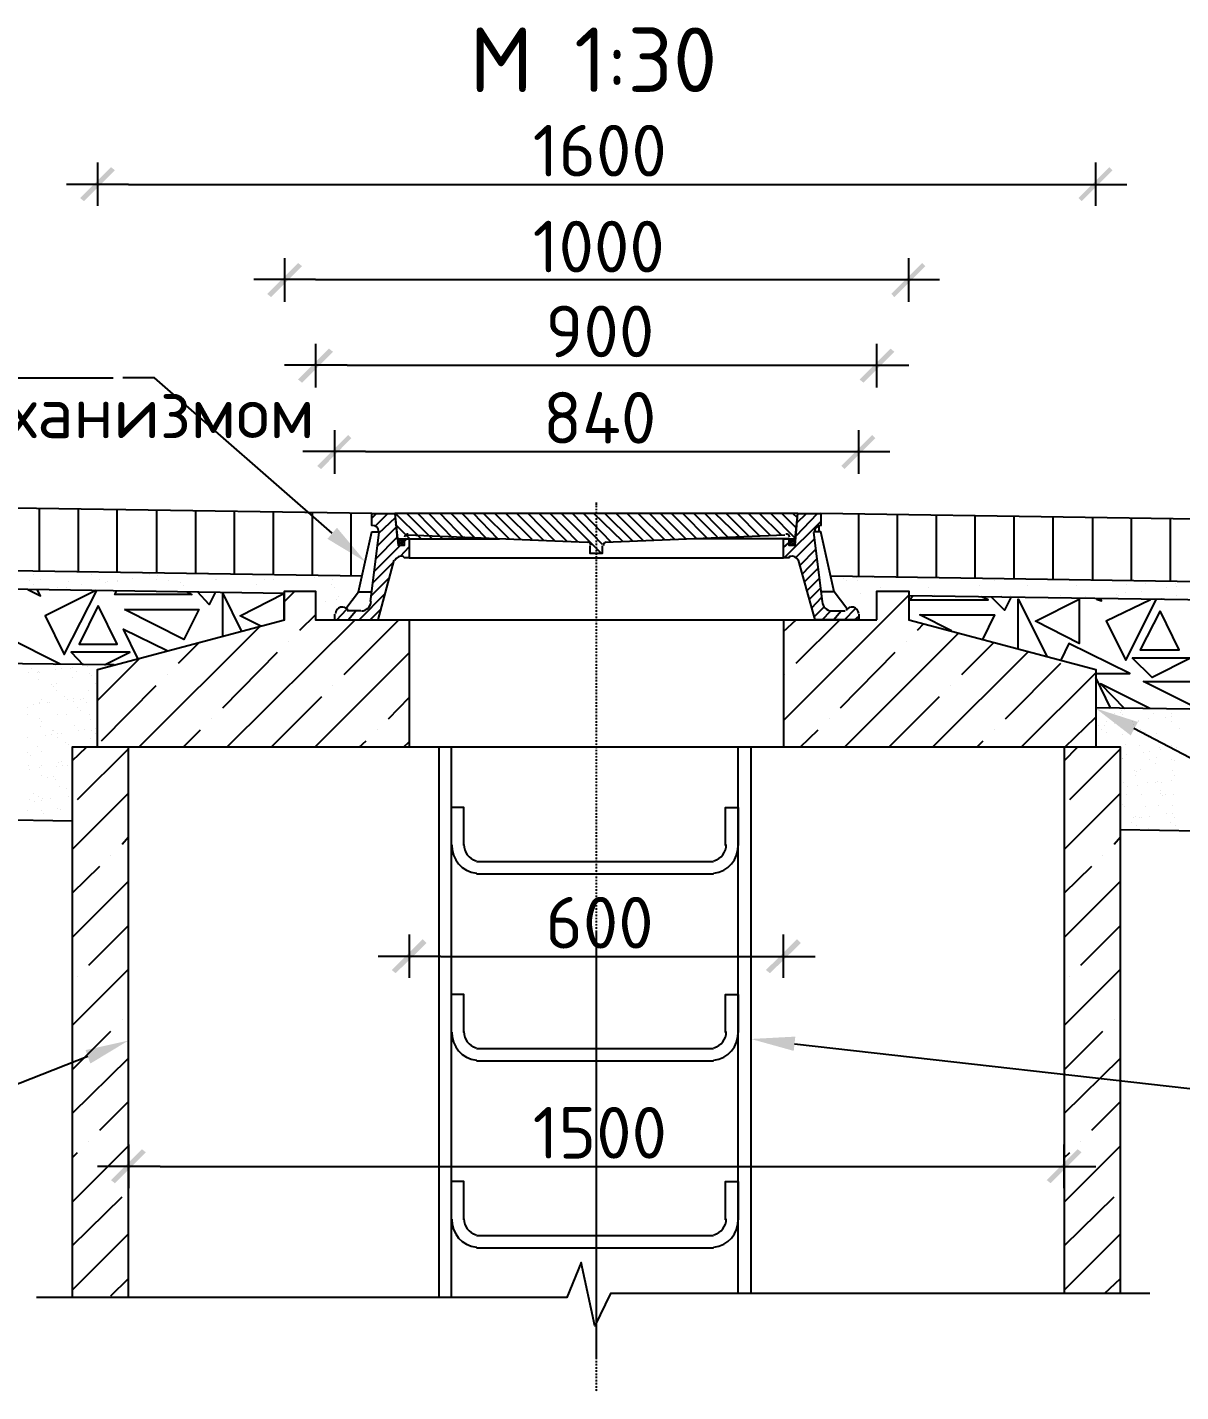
# Model space of a CAD drawing. Extents: x 8646 to 18206, y -17605 to -192.
# Drawn here: x 11905.2 to 11966.9, y -8227.6 to -8154.6 of the extents above; entities that cross this region are included whole.
import ezdxf

# ---------------------------------------------------------------- set-up
doc = ezdxf.new("R2010")
doc.units = 0
for name, color, linetype in [('PDF__0', 7, 'CONTINUOUS'), ('PDF__КОНСТРУКЦИЯ_КОЛОДЦА', 7, 'CONTINUOUS'), ('PDF__ТЕКСТ', 7, 'CONTINUOUS'), ('PDF__УСИЛЕНИЕ', 7, 'CONTINUOUS')]:
    doc.layers.add(name, color=color, linetype=linetype)
doc.styles.add('PDF_ISOCPEUR', font='isocpeur.ttf')

msp = doc.modelspace()

# ---------------------------------------------------------------- linework, layer by layer
at = {"layer": 'PDF__0', "linetype": 'CONTINUOUS'}
for points in [[(11908.994, -8161.859), (11908.994, -8164.19)], [(11962.349, -8164.19), (11962.349, -8161.859)], [(11910.647, -8163.046), (11907.341, -8163.046)], [(11960.653, -8163.046), (11964.001, -8163.046)], [(11918.995, -8166.987), (11918.995, -8169.318)], [(11952.347, -8169.318), (11952.347, -8166.987)], [(11920.648, -8168.131), (11917.342, -8168.131)], [(11950.652, -8168.131), (11954, -8168.131)], [(11920.648, -8171.564), (11920.648, -8173.895)], [(11950.652, -8173.895), (11950.652, -8171.564)], [(11922.343, -8172.708), (11918.995, -8172.708)], [(11948.999, -8172.708), (11952.347, -8172.708)], [(11921.665, -8176.183), (11921.665, -8178.514)], [(11949.677, -8178.514), (11949.677, -8176.183)], [(11923.318, -8177.327), (11919.97, -8177.327)], [(11947.982, -8177.327), (11951.33, -8177.327)], [(11905.265, -8184.701), (11905.943, -8185.04), (11905.773, -8184.701)], [(11908.909, -8184.744), (11906.197, -8186.1), (11907.214, -8188.176), (11908.951, -8184.744)], [(11913.783, -8184.828), (11914.037, -8184.956), (11909.926, -8184.956), (11910.011, -8184.786)], [(11915.308, -8184.828), (11914.969, -8185.507), (11914.334, -8184.828)], [(11915.69, -8187.202), (11915.69, -8184.913), (11916.664, -8186.905)], [(11917.724, -8186.651), (11916.622, -8186.1), (11918.953, -8184.913), (11918.953, -8186.312)], [(11952.559, -8185.04), (11952.432, -8185.252), (11956.585, -8185.252), (11956.246, -8185.083)], [(11957.814, -8185.125), (11957.475, -8185.803), (11956.797, -8185.125)], [(11958.195, -8187.88), (11958.195, -8185.21), (11959.721, -8188.261)], [(11962.391, -8185.21), (11962.645, -8185.295), (11962.603, -8185.21)], [(11965.273, -8185.252), (11962.9, -8186.396), (11963.959, -8188.473), (11965.569, -8185.252)], [(11954.636, -8186.905), (11952.941, -8186.057), (11956.924, -8186.057), (11956.288, -8187.371)], [(11911.155, -8188.388), (11910.392, -8186.82), (11912.723, -8187.965)], [(11907.002, -8188.685), (11904.205, -8187.286), (11903.527, -8188.643)], [(11962.349, -8189.193), (11964.171, -8189.193), (11960.908, -8187.583), (11960.484, -8188.473)], [(11909.375, -8188.727), (11910.731, -8188.049), (11907.595, -8188.049), (11908.231, -8188.727)], [(11963.154, -8191.058), (11962.349, -8189.405)], [(11965.23, -8191.058), (11962.603, -8189.744), (11963.874, -8191.058)], [(11967.858, -8191.101), (11964.891, -8189.617), (11969.85, -8189.617), (11968.366, -8191.101)], [(11925.649, -8203.136), (11925.649, -8205.467)], [(11945.651, -8205.467), (11945.651, -8203.136)], [(11927.344, -8204.323), (11923.996, -8204.323)], [(11943.999, -8204.323), (11947.347, -8204.323)], [(11910.647, -8214.366), (11910.647, -8216.697)], [(11960.653, -8216.697), (11960.653, -8214.366)], [(11912.342, -8215.553), (11908.994, -8215.553)], [(11959.001, -8215.553), (11962.349, -8215.553)]]:
    msp.add_lwpolyline(points, dxfattribs=at)
for points in [[(11909.036, -8185.549), (11908.019, -8187.625), (11910.053, -8187.625)], [(11961.459, -8185.21), (11961.459, -8187.583), (11959.128, -8186.396)], [(11910.435, -8185.761), (11914.418, -8185.761), (11913.613, -8187.371)], [(11965.781, -8185.846), (11964.722, -8187.922), (11966.798, -8187.922)], [(11964.298, -8188.346), (11967.434, -8188.346), (11965.357, -8189.405)]]:
    msp.add_lwpolyline(points, close=True, dxfattribs=at)
for points in [[(11909.714, -8162.114), (11908.273, -8163.936), (11908.062, -8163.766)], [(11909.926, -8162.283), (11909.714, -8162.114), (11908.273, -8163.936)], [(11961.416, -8163.766), (11961.586, -8163.936), (11963.069, -8162.114)], [(11961.586, -8163.936), (11963.069, -8162.114), (11963.239, -8162.283)], [(11919.716, -8167.241), (11918.275, -8169.064), (11918.063, -8168.894)], [(11919.928, -8167.411), (11919.716, -8167.241), (11918.275, -8169.064)], [(11951.415, -8168.894), (11951.584, -8169.064), (11953.068, -8167.241)], [(11951.584, -8169.064), (11953.068, -8167.241), (11953.237, -8167.411)], [(11921.368, -8171.818), (11919.928, -8173.641), (11919.716, -8173.471)], [(11921.58, -8171.988), (11921.368, -8171.818), (11919.928, -8173.641)], [(11949.72, -8173.471), (11949.932, -8173.641), (11951.373, -8171.818)], [(11949.932, -8173.641), (11951.373, -8171.818), (11951.584, -8171.988)], [(11922.385, -8176.438), (11920.945, -8178.26), (11920.733, -8178.09)], [(11922.555, -8176.607), (11922.385, -8176.438), (11920.945, -8178.26)], [(11948.745, -8178.09), (11948.915, -8178.26), (11950.398, -8176.438)], [(11948.915, -8178.26), (11950.398, -8176.438), (11950.567, -8176.607)], [(11926.369, -8203.39), (11924.928, -8205.213), (11924.716, -8205.043)], [(11926.581, -8203.602), (11926.369, -8203.39), (11924.928, -8205.213)], [(11944.719, -8205.043), (11944.931, -8205.213), (11946.372, -8203.39)], [(11944.931, -8205.213), (11946.372, -8203.39), (11946.584, -8203.602)], [(11911.367, -8214.621), (11909.926, -8216.443), (11909.714, -8216.273)], [(11911.579, -8214.79), (11911.367, -8214.621), (11909.926, -8216.443)], [(11959.721, -8216.273), (11959.933, -8216.443), (11961.374, -8214.621)], [(11959.933, -8216.443), (11961.374, -8214.621), (11961.586, -8214.79)]]:
    msp.add_solid(points, dxfattribs=at)
at = {"layer": 'PDF__КОНСТРУКЦИЯ_КОЛОДЦА', "linetype": 'CONTINUOUS'}
for points in [[(11923.657, -8180.633), (11894.966, -8180.209)], [(11975.91, -8181.057), (11947.643, -8180.633)], [(11923.148, -8183.981), (11894.966, -8183.557)], [(11975.952, -8184.405), (11948.194, -8183.981)], [(11918.995, -8184.913), (11894.966, -8184.532)], [(11975.952, -8185.379), (11952.347, -8185.04)], [(11909.884, -8188.727), (11895.178, -8188.558)], [(11976.164, -8191.228), (11962.349, -8191.016)], [(11907.638, -8197.076), (11895.178, -8196.864)], [(11976.164, -8197.754), (11963.662, -8197.542)]]:
    msp.add_lwpolyline(points, dxfattribs=at)
at = {"layer": 'PDF__УСИЛЕНИЕ', "linetype": 'CONTINUOUS'}
for points in [[(11910.647, -8163.046), (11960.653, -8163.046)], [(11920.648, -8168.131), (11950.652, -8168.131)], [(11922.343, -8172.708), (11948.999, -8172.708)], [(11870.811, -8173.386), (11909.841, -8173.386)], [(11921.538, -8181.692), (11912.045, -8173.386), (11910.35, -8173.386)], [(11923.318, -8177.327), (11947.982, -8177.327)], [(11905.9, -8183.727), (11905.9, -8180.379)], [(11907.977, -8183.727), (11907.977, -8180.421)], [(11910.053, -8183.769), (11910.053, -8180.421)], [(11912.172, -8183.811), (11912.172, -8180.463)], [(11914.249, -8183.811), (11914.249, -8180.506)], [(11916.325, -8183.854), (11916.325, -8180.548)], [(11918.402, -8183.896), (11918.402, -8180.548)], [(11920.478, -8183.939), (11920.478, -8180.591)], [(11922.555, -8183.939), (11922.555, -8180.633)], [(11923.657, -8180.887), (11923.911, -8180.633)], [(11923.826, -8181.311), (11924.504, -8180.633)], [(11945.948, -8181.947), (11945.948, -8181.989), (11946.287, -8181.989), (11946.414, -8180.633), (11935.65, -8180.633), (11924.886, -8180.633), (11925.013, -8181.989), (11925.394, -8181.989), (11925.394, -8181.947)], [(11926.284, -8181.989), (11924.928, -8180.633)], [(11926.878, -8181.989), (11925.522, -8180.633)], [(11927.429, -8181.989), (11926.115, -8180.633)], [(11928.022, -8181.989), (11926.708, -8180.633)], [(11928.615, -8181.989), (11927.301, -8180.633)], [(11929.208, -8181.989), (11927.895, -8180.633)], [(11929.802, -8181.989), (11928.488, -8180.633)], [(11930.395, -8181.989), (11929.081, -8180.633)], [(11930.988, -8181.989), (11929.632, -8180.633)], [(11931.624, -8182.031), (11930.226, -8180.633)], [(11932.217, -8182.031), (11930.819, -8180.633)], [(11932.853, -8182.074), (11931.412, -8180.633)], [(11933.446, -8182.116), (11932.005, -8180.633)], [(11934.082, -8182.116), (11932.599, -8180.633)], [(11934.675, -8182.159), (11933.192, -8180.633)], [(11935.904, -8182.752), (11933.785, -8180.633)], [(11935.989, -8182.286), (11934.379, -8180.633)], [(11936.455, -8182.159), (11934.972, -8180.633)], [(11937.049, -8182.116), (11935.523, -8180.633)], [(11935.65, -8180.04), (11935.65, -8180.167)], [(11935.65, -8180.209), (11935.65, -8180.294)], [(11935.65, -8180.336), (11935.65, -8180.336)], [(11935.65, -8180.379), (11935.65, -8180.463)], [(11935.65, -8180.506), (11935.65, -8180.506)], [(11935.65, -8180.548), (11935.65, -8180.633)], [(11937.599, -8182.116), (11936.116, -8180.633)], [(11938.15, -8182.074), (11936.709, -8180.633)], [(11938.744, -8182.074), (11937.303, -8180.633)], [(11939.295, -8182.031), (11937.896, -8180.633)], [(11939.846, -8182.031), (11938.489, -8180.633)], [(11940.439, -8181.989), (11939.083, -8180.633)], [(11940.99, -8181.947), (11939.676, -8180.633)], [(11941.583, -8181.947), (11940.269, -8180.633)], [(11942.134, -8181.904), (11940.863, -8180.633)], [(11942.685, -8181.904), (11941.456, -8180.633)], [(11943.278, -8181.862), (11942.007, -8180.633)], [(11943.829, -8181.862), (11942.6, -8180.633)], [(11944.38, -8181.82), (11943.193, -8180.633)], [(11944.973, -8181.82), (11943.787, -8180.633)], [(11945.524, -8181.777), (11944.38, -8180.633)], [(11946.287, -8181.947), (11944.973, -8180.633)], [(11946.372, -8181.438), (11945.567, -8180.633)], [(11945.99, -8182.921), (11945.948, -8183.006), (11945.651, -8183.006), (11945.651, -8181.989), (11945.948, -8181.989), (11945.948, -8182.328), (11946.287, -8182.328), (11946.414, -8180.633), (11947.643, -8180.633), (11947.643, -8181.269)], [(11946.414, -8180.887), (11946.16, -8180.633)], [(11946.329, -8181.82), (11947.474, -8180.633)], [(11946.372, -8181.142), (11946.88, -8180.633)], [(11923.954, -8182.371), (11924.971, -8181.353)], [(11924.038, -8181.692), (11924.928, -8180.845)], [(11925.691, -8181.989), (11924.928, -8181.226)], [(11935.65, -8180.675), (11935.65, -8180.675)], [(11935.65, -8180.718), (11935.65, -8180.803)], [(11935.65, -8180.845), (11935.65, -8180.845)], [(11935.65, -8180.887), (11935.65, -8180.972)], [(11935.65, -8181.014), (11935.65, -8181.014)], [(11935.65, -8181.057), (11935.65, -8181.142)], [(11935.65, -8181.184), (11935.65, -8181.184)], [(11935.65, -8181.226), (11935.65, -8181.311)], [(11935.65, -8181.353), (11935.65, -8181.353)], [(11945.694, -8183.006), (11947.643, -8181.057)], [(11947.558, -8181.608), (11947.558, -8181.311)], [(11949.677, -8184.023), (11949.677, -8180.675)], [(11951.754, -8184.023), (11951.754, -8180.718)], [(11953.83, -8184.066), (11953.83, -8180.718)], [(11955.907, -8184.108), (11955.907, -8180.76)], [(11957.984, -8184.108), (11957.984, -8180.803)], [(11960.06, -8184.15), (11960.06, -8180.845)], [(11962.179, -8184.193), (11962.179, -8180.845)], [(11964.256, -8184.235), (11964.256, -8180.887)], [(11966.332, -8184.235), (11966.332, -8180.93)], [(11924.038, -8181.65), (11923.572, -8185.337)], [(11925.055, -8182.159), (11925.225, -8181.989), (11925.394, -8182.116), (11925.182, -8182.328), (11923.784, -8183.727)], [(11925.013, -8182.031), (11925.098, -8181.989), (11925.013, -8181.904), (11923.869, -8183.049)], [(11925.013, -8182.074), (11925.31, -8182.328), (11925.394, -8182.286)], [(11925.055, -8182.286), (11925.394, -8181.989)], [(11925.394, -8182.243), (11925.098, -8181.989)], [(11925.394, -8181.989), (11930.48, -8181.989)], [(11925.394, -8182.116), (11925.522, -8181.989)], [(11925.564, -8181.777), (11935.184, -8182.159)], [(11935.65, -8181.396), (11935.65, -8181.481)], [(11935.65, -8181.523), (11935.65, -8181.523)], [(11935.65, -8181.565), (11935.65, -8181.65)], [(11935.65, -8181.692), (11935.65, -8181.692)], [(11935.65, -8181.735), (11935.65, -8181.82)], [(11935.65, -8181.862), (11935.65, -8181.862)], [(11935.65, -8181.904), (11935.65, -8181.989)], [(11935.65, -8182.031), (11935.65, -8182.031)], [(11935.65, -8182.074), (11935.65, -8182.159)], [(11936.116, -8182.159), (11945.736, -8181.777)], [(11945.948, -8181.989), (11940.863, -8181.989)], [(11946.202, -8182.328), (11945.948, -8182.031), (11945.99, -8181.989)], [(11946.075, -8182.328), (11945.948, -8182.201), (11946.16, -8181.989), (11946.287, -8182.116)], [(11945.948, -8182.328), (11946.287, -8181.989)], [(11946.287, -8182.243), (11946.033, -8181.989)], [(11946.329, -8182.964), (11947.304, -8181.989)], [(11949.042, -8185.718), (11948.364, -8184.828), (11947.643, -8181.608), (11947.262, -8181.608)], [(11925.14, -8182.328), (11925.055, -8182.201)], [(11925.182, -8182.921), (11925.649, -8182.413)], [(11935.311, -8182.371), (11935.311, -8182.752), (11935.65, -8182.752), (11935.989, -8182.752), (11935.989, -8182.371)], [(11935.65, -8182.201), (11935.65, -8182.201)], [(11935.65, -8182.243), (11935.65, -8182.328)], [(11935.65, -8182.371), (11935.65, -8182.371)], [(11935.65, -8182.413), (11935.65, -8182.498)], [(11935.65, -8182.54), (11935.65, -8182.54)], [(11935.65, -8182.582), (11935.65, -8182.667)], [(11935.65, -8182.71), (11935.65, -8182.71)], [(11935.65, -8182.752), (11935.65, -8182.837)], [(11945.651, -8182.455), (11945.948, -8182.201)], [(11946.118, -8182.328), (11946.287, -8182.159)], [(11946.245, -8182.328), (11946.287, -8182.286)], [(11946.541, -8183.388), (11947.389, -8182.54)], [(11921.665, -8186.015), (11921.665, -8186.312), (11923.996, -8186.312), (11924.843, -8183.133)], [(11923.699, -8184.362), (11924.801, -8183.26)], [(11925.649, -8183.006), (11945.651, -8183.006)], [(11935.65, -8182.879), (11935.65, -8182.879)], [(11935.65, -8182.921), (11935.65, -8183.006)], [(11935.65, -8183.049), (11935.65, -8183.049)], [(11935.65, -8183.091), (11935.65, -8183.176)], [(11935.65, -8183.218), (11935.65, -8183.218)], [(11935.65, -8183.26), (11935.65, -8183.345)], [(11935.65, -8183.388), (11935.65, -8183.388)], [(11935.65, -8183.43), (11935.65, -8183.515)], [(11935.65, -8183.557), (11935.65, -8183.557)], [(11949.677, -8186.015), (11949.677, -8186.312), (11947.347, -8186.312), (11946.457, -8183.133)], [(11946.668, -8183.854), (11947.431, -8183.049)], [(11946.796, -8184.278), (11947.516, -8183.557)], [(11905.349, -8184.235), (11905.349, -8184.235)], [(11905.561, -8183.896), (11905.561, -8183.896)], [(11905.943, -8184.15), (11905.943, -8184.15)], [(11907.468, -8184.278), (11907.468, -8184.278)], [(11908.655, -8183.896), (11908.655, -8183.896)], [(11909.079, -8184.15), (11909.079, -8184.15)], [(11909.545, -8184.278), (11909.545, -8184.278)], [(11910.053, -8184.193), (11910.053, -8184.193)], [(11910.053, -8184.278), (11910.053, -8184.278)], [(11910.858, -8184.108), (11910.858, -8184.108)], [(11911.791, -8183.896), (11911.791, -8183.896)], [(11912.172, -8184.15), (11912.172, -8184.15)], [(11912.215, -8183.939), (11912.215, -8183.939)], [(11912.723, -8183.854), (11912.723, -8183.854)], [(11912.766, -8184.193), (11912.766, -8184.193)], [(11914.884, -8183.896), (11914.884, -8183.896)], [(11915.308, -8184.15), (11915.308, -8184.15)], [(11915.351, -8184.15), (11915.351, -8184.15)], [(11917.936, -8184.15), (11917.936, -8184.15)], [(11918.402, -8184.15), (11918.402, -8184.15)], [(11920.606, -8184.066), (11920.606, -8184.066)], [(11921.538, -8184.15), (11921.538, -8184.15)], [(11923.614, -8185.04), (11924.589, -8184.066)], [(11935.65, -8183.599), (11935.65, -8183.684)], [(11935.65, -8183.727), (11935.65, -8183.727)], [(11935.65, -8183.769), (11935.65, -8183.854)], [(11935.65, -8183.896), (11935.65, -8183.896)], [(11935.65, -8183.939), (11935.65, -8184.023)], [(11935.65, -8184.066), (11935.65, -8184.066)], [(11935.65, -8184.108), (11935.65, -8184.193)], [(11935.65, -8184.235), (11935.65, -8184.235)], [(11935.65, -8184.278), (11935.65, -8184.362)], [(11946.923, -8184.744), (11947.558, -8184.108)], [(11948.872, -8184.108), (11948.872, -8184.108)], [(11949.042, -8184.235), (11949.042, -8184.235)], [(11949.55, -8184.066), (11949.55, -8184.066)], [(11949.593, -8184.193), (11949.593, -8184.193)], [(11950.398, -8184.066), (11950.398, -8184.066)], [(11952.686, -8184.066), (11952.686, -8184.066)], [(11956.924, -8184.235), (11956.924, -8184.235)], [(11905.561, -8184.405), (11905.561, -8184.405)], [(11906.833, -8184.617), (11906.833, -8184.617)], [(11907.341, -8184.574), (11907.341, -8184.574)], [(11908.146, -8184.447), (11908.146, -8184.447)], [(11909.418, -8184.32), (11909.418, -8184.32)], [(11913.444, -8184.32), (11913.444, -8184.32)], [(11913.613, -8184.489), (11913.613, -8184.489)], [(11917.512, -8184.447), (11917.512, -8184.447)], [(11918.995, -8185.337), (11919.546, -8184.786)], [(11921.496, -8184.447), (11921.496, -8184.447)], [(11921.665, -8184.617), (11921.665, -8184.617)], [(11922.936, -8184.828), (11923.657, -8184.828)], [(11922.979, -8186.312), (11924.377, -8184.913)], [(11935.65, -8184.405), (11935.65, -8184.405)], [(11935.65, -8184.447), (11935.65, -8184.532)], [(11935.65, -8184.574), (11935.65, -8184.574)], [(11935.65, -8184.617), (11935.65, -8184.701)], [(11935.65, -8184.744), (11935.65, -8184.744)], [(11935.65, -8184.786), (11935.65, -8184.871)], [(11935.65, -8184.913), (11935.65, -8184.913)], [(11935.65, -8184.956), (11935.65, -8185.04)], [(11945.651, -8191.694), (11952.347, -8184.998)], [(11947.05, -8185.21), (11947.643, -8184.617)], [(11948.364, -8184.828), (11947.643, -8184.828)], [(11949.762, -8184.913), (11949.762, -8184.913)], [(11950.864, -8184.574), (11950.864, -8184.574)], [(11953.407, -8184.617), (11953.407, -8184.617)], [(11953.746, -8184.956), (11953.746, -8184.956)], [(11956.119, -8184.489), (11956.119, -8184.489)], [(11958.704, -8184.489), (11958.704, -8184.489)], [(11961.289, -8184.489), (11961.289, -8184.489)], [(11963.45, -8184.956), (11963.45, -8184.956)], [(11963.959, -8184.871), (11963.959, -8184.871)], [(11964.001, -8184.405), (11964.001, -8184.405)], [(11964.764, -8184.786), (11964.764, -8184.786)], [(11965.018, -8184.362), (11965.018, -8184.362)], [(11966.12, -8184.617), (11966.12, -8184.617)], [(11966.586, -8184.362), (11966.586, -8184.362)], [(11966.671, -8184.532), (11966.671, -8184.532)], [(11921.199, -8185.337), (11921.199, -8185.337)], [(11921.75, -8185.252), (11921.75, -8185.252)], [(11921.877, -8185.083), (11921.877, -8185.083)], [(11922.555, -8185.168), (11922.555, -8185.168)], [(11923.572, -8186.312), (11924.165, -8185.718)], [(11935.65, -8185.083), (11935.65, -8185.083)], [(11935.65, -8185.125), (11935.65, -8185.21)], [(11935.65, -8185.252), (11935.65, -8185.252)], [(11935.65, -8185.295), (11935.65, -8185.379)], [(11935.65, -8185.422), (11935.65, -8185.422)], [(11935.65, -8185.464), (11935.65, -8185.549)], [(11935.65, -8185.591), (11935.65, -8185.591)], [(11935.65, -8185.634), (11935.65, -8185.718)], [(11947.177, -8185.676), (11947.686, -8185.125)], [(11947.304, -8186.142), (11947.813, -8185.634)], [(11948.915, -8186.312), (11949.508, -8185.718)], [(11949.508, -8185.634), (11949.508, -8185.634)], [(11954.212, -8185.04), (11954.212, -8185.04)], [(11957.306, -8185.04), (11957.306, -8185.04)], [(11957.814, -8185.04), (11957.814, -8185.04)], [(11960.442, -8185.04), (11960.442, -8185.04)], [(11961.798, -8185.083), (11961.798, -8185.083)], [(11962.094, -8185.125), (11962.094, -8185.125)], [(11963.535, -8185.04), (11963.535, -8185.04)], [(11965.866, -8185.168), (11965.866, -8185.168)], [(11966.671, -8185.04), (11966.671, -8185.04)], [(11915.902, -8193.135), (11922.767, -8186.312)], [(11919.8, -8186.863), (11920.648, -8186.057)], [(11920.69, -8186.015), (11920.69, -8186.015)], [(11921.792, -8186.312), (11922.301, -8185.761)], [(11922.174, -8189.236), (11925.098, -8186.312)], [(11923.064, -8185.846), (11922.343, -8185.846)], [(11922.385, -8186.312), (11922.809, -8185.846)], [(11925.649, -8186.312), (11925.649, -8193.135)], [(11935.65, -8185.761), (11935.65, -8185.761)], [(11935.65, -8185.803), (11935.65, -8185.888)], [(11935.65, -8185.93), (11935.65, -8185.93)], [(11935.65, -8185.973), (11935.65, -8186.057)], [(11935.65, -8186.1), (11935.65, -8186.1)], [(11935.65, -8186.142), (11935.65, -8186.227)], [(11935.65, -8186.269), (11935.65, -8186.269)], [(11935.65, -8186.312), (11935.65, -8186.396)], [(11935.65, -8186.439), (11935.65, -8186.439)], [(11945.651, -8186.947), (11946.329, -8186.312)], [(11945.651, -8186.312), (11945.651, -8193.135)], [(11946.329, -8188.643), (11948.66, -8186.312)], [(11947.728, -8186.312), (11948.194, -8185.846)], [(11948.321, -8186.312), (11948.745, -8185.846)], [(11949.465, -8186.312), (11949.677, -8186.142)], [(11911.198, -8193.135), (11917.681, -8186.651)], [(11935.65, -8186.481), (11935.65, -8186.566)], [(11935.65, -8186.608), (11935.65, -8186.608)], [(11935.65, -8186.651), (11935.65, -8186.736)], [(11935.65, -8186.778), (11935.65, -8186.778)], [(11935.65, -8186.82), (11935.65, -8186.905)], [(11935.65, -8186.947), (11935.65, -8186.947)], [(11935.65, -8186.99), (11935.65, -8187.075)], [(11935.65, -8187.117), (11935.65, -8187.117)], [(11935.65, -8187.159), (11935.65, -8187.244)], [(11948.915, -8193.135), (11955.017, -8187.032)], [(11952.813, -8186.863), (11953.152, -8186.524)], [(11913.316, -8188.643), (11914.461, -8187.498)], [(11919.207, -8187.456), (11919.207, -8187.456)], [(11935.65, -8187.286), (11935.65, -8187.286)], [(11935.65, -8187.329), (11935.65, -8187.414)], [(11935.65, -8187.456), (11935.65, -8187.456)], [(11935.65, -8187.498), (11935.65, -8187.583)], [(11935.65, -8187.625), (11935.65, -8187.625)], [(11935.65, -8187.668), (11935.65, -8187.753)], [(11935.65, -8187.795), (11935.65, -8187.795)], [(11935.65, -8187.837), (11935.65, -8187.922)], [(11952.22, -8187.456), (11952.22, -8187.456)], [(11955.187, -8189.236), (11956.882, -8187.541)], [(11908.994, -8190.634), (11911.24, -8188.388)], [(11915.69, -8191.016), (11918.614, -8188.049)], [(11920.606, -8193.135), (11925.649, -8188.092)], [(11935.65, -8187.965), (11935.65, -8187.965)], [(11935.65, -8188.007), (11935.65, -8188.092)], [(11935.65, -8188.134), (11935.65, -8188.134)], [(11935.65, -8188.176), (11935.65, -8188.261)], [(11935.65, -8188.304), (11935.65, -8188.304)], [(11935.65, -8188.346), (11935.65, -8188.431)], [(11935.65, -8188.473), (11935.65, -8188.473)], [(11935.65, -8188.515), (11935.65, -8188.6)], [(11935.65, -8188.643), (11935.65, -8188.643)], [(11948.703, -8191.016), (11951.627, -8188.049)], [(11953.619, -8193.135), (11958.746, -8188.007)], [(11957.517, -8191.609), (11960.484, -8188.643)], [(11905.307, -8189.151), (11905.307, -8189.151)], [(11905.476, -8188.897), (11905.476, -8188.897)], [(11905.773, -8189.109), (11905.773, -8189.109)], [(11905.858, -8189.066), (11905.858, -8189.066)], [(11905.9, -8189.151), (11905.9, -8189.151)], [(11906.748, -8188.77), (11906.748, -8188.77)], [(11906.748, -8188.982), (11906.748, -8188.982)], [(11907.087, -8188.897), (11907.087, -8188.897)], [(11907.553, -8188.897), (11907.553, -8188.897)], [(11907.638, -8188.854), (11907.638, -8188.854)], [(11907.85, -8189.066), (11907.85, -8189.066)], [(11908.485, -8188.812), (11908.485, -8188.812)], [(11908.528, -8188.727), (11908.528, -8188.727)], [(11908.57, -8189.193), (11908.57, -8189.193)], [(11908.697, -8189.278), (11908.697, -8189.278)], [(11912.723, -8189.236), (11912.723, -8189.236)], [(11935.65, -8188.685), (11935.65, -8188.77)], [(11935.65, -8188.812), (11935.65, -8188.812)], [(11935.65, -8188.854), (11935.65, -8188.939)], [(11935.65, -8188.982), (11935.65, -8188.982)], [(11935.65, -8189.024), (11935.65, -8189.109)], [(11935.65, -8189.151), (11935.65, -8189.151)], [(11935.65, -8189.193), (11935.65, -8189.278)], [(11935.65, -8189.321), (11935.65, -8189.321)], [(11935.65, -8189.363), (11935.65, -8189.448)], [(11945.736, -8189.236), (11945.736, -8189.236)], [(11958.365, -8193.135), (11962.349, -8189.151)], [(11905.858, -8189.49), (11905.858, -8189.49)], [(11906.536, -8189.787), (11906.536, -8189.787)], [(11906.663, -8189.872), (11906.663, -8189.872)], [(11906.79, -8189.744), (11906.79, -8189.744)], [(11906.79, -8190.083), (11906.79, -8190.083)], [(11907.68, -8189.405), (11907.68, -8189.405)], [(11908.528, -8190.083), (11908.528, -8190.083)], [(11908.867, -8189.744), (11908.867, -8189.744)], [(11909.206, -8192.796), (11912.13, -8189.829)], [(11921.58, -8189.829), (11921.58, -8189.829)], [(11935.65, -8189.49), (11935.65, -8189.49)], [(11935.65, -8189.533), (11935.65, -8189.617)], [(11935.65, -8189.66), (11935.65, -8189.66)], [(11935.65, -8189.702), (11935.65, -8189.787)], [(11935.65, -8189.829), (11935.65, -8189.829)], [(11935.65, -8189.872), (11935.65, -8189.956)], [(11935.65, -8189.999), (11935.65, -8189.999)], [(11935.65, -8190.041), (11935.65, -8190.126)], [(11954.593, -8189.829), (11954.593, -8189.829)], [(11905.561, -8190.846), (11905.561, -8190.846)], [(11905.9, -8190.761), (11905.9, -8190.761)], [(11905.9, -8190.804), (11905.9, -8190.804)], [(11906.027, -8190.592), (11906.027, -8190.592)], [(11906.324, -8190.761), (11906.324, -8190.761)], [(11906.451, -8190.719), (11906.451, -8190.719)], [(11907.256, -8190.422), (11907.256, -8190.422)], [(11907.383, -8190.592), (11907.383, -8190.592)], [(11907.722, -8190.55), (11907.722, -8190.55)], [(11907.722, -8190.677), (11907.722, -8190.677)], [(11908.104, -8190.592), (11908.104, -8190.592)], [(11908.231, -8190.507), (11908.231, -8190.507)], [(11908.401, -8190.761), (11908.401, -8190.761)], [(11918.275, -8193.135), (11920.987, -8190.422)], [(11924.547, -8191.609), (11925.649, -8190.465)], [(11935.65, -8190.168), (11935.65, -8190.168)], [(11935.65, -8190.211), (11935.65, -8190.295)], [(11935.65, -8190.338), (11935.65, -8190.338)], [(11935.65, -8190.38), (11935.65, -8190.465)], [(11935.65, -8190.507), (11935.65, -8190.507)], [(11935.65, -8190.55), (11935.65, -8190.634)], [(11935.65, -8190.677), (11935.65, -8190.677)], [(11935.65, -8190.719), (11935.65, -8190.804)], [(11935.65, -8190.846), (11935.65, -8190.846)], [(11951.288, -8193.135), (11954, -8190.422)], [(11905.265, -8191.016), (11905.265, -8191.016)], [(11905.265, -8191.397), (11905.265, -8191.397)], [(11906.833, -8191.355), (11906.833, -8191.355)], [(11907.341, -8191.397), (11907.341, -8191.397)], [(11907.934, -8191.016), (11907.934, -8191.016)], [(11908.062, -8191.143), (11908.062, -8191.143)], [(11908.57, -8191.355), (11908.57, -8191.355)], [(11935.65, -8190.889), (11935.65, -8190.973)], [(11935.65, -8191.016), (11935.65, -8191.016)], [(11935.65, -8191.058), (11935.65, -8191.143)], [(11935.65, -8191.185), (11935.65, -8191.185)], [(11935.65, -8191.228), (11935.65, -8191.312)], [(11935.65, -8191.355), (11935.65, -8191.355)], [(11935.65, -8191.397), (11935.65, -8191.482)], [(11935.65, -8191.524), (11935.65, -8191.524)], [(11935.65, -8191.567), (11935.65, -8191.651)], [(11960.696, -8193.135), (11962.349, -8191.524)], [(11963.366, -8191.312), (11963.366, -8191.312)], [(11963.662, -8191.27), (11963.662, -8191.27)], [(11963.705, -8191.185), (11963.705, -8191.185)], [(11963.789, -8191.355), (11963.789, -8191.355)], [(11965.442, -8191.312), (11965.442, -8191.312)], [(11965.527, -8191.101), (11965.527, -8191.101)], [(11966.078, -8191.524), (11966.078, -8191.524)], [(11966.375, -8191.312), (11966.375, -8191.312)], [(11966.417, -8191.482), (11966.417, -8191.482)], [(11905.9, -8191.609), (11905.9, -8191.609)], [(11905.943, -8192.033), (11905.943, -8192.033)], [(11906.027, -8191.736), (11906.027, -8191.736)], [(11906.578, -8192.245), (11906.578, -8192.245)], [(11906.621, -8192.245), (11906.621, -8192.245)], [(11907.765, -8191.99), (11907.765, -8191.99)], [(11907.977, -8192.245), (11907.977, -8192.245)], [(11908.316, -8192.202), (11908.316, -8192.202)], [(11908.612, -8191.651), (11908.612, -8191.651)], [(11908.655, -8192.245), (11908.655, -8192.245)], [(11908.867, -8192.118), (11908.867, -8192.118)], [(11913.571, -8193.135), (11914.503, -8192.202)], [(11915.096, -8191.609), (11915.096, -8191.609)], [(11923.954, -8192.202), (11923.954, -8192.202)], [(11935.65, -8191.694), (11935.65, -8191.694)], [(11935.65, -8191.736), (11935.65, -8191.821)], [(11935.65, -8191.863), (11935.65, -8191.863)], [(11935.65, -8191.906), (11935.65, -8191.99)], [(11935.65, -8192.033), (11935.65, -8192.033)], [(11935.65, -8192.075), (11935.65, -8192.16)], [(11935.65, -8192.202), (11935.65, -8192.202)], [(11935.65, -8192.245), (11935.65, -8192.33)], [(11946.541, -8193.135), (11947.516, -8192.202)], [(11948.109, -8191.609), (11948.109, -8191.609)], [(11956.924, -8192.202), (11956.924, -8192.202)], [(11962.476, -8191.99), (11962.476, -8191.99)], [(11962.645, -8192.16), (11962.645, -8192.16)], [(11962.815, -8191.948), (11962.815, -8191.948)], [(11962.9, -8191.779), (11962.9, -8191.779)], [(11963.366, -8191.863), (11963.366, -8191.863)], [(11964.298, -8191.736), (11964.298, -8191.736)], [(11964.383, -8191.906), (11964.383, -8191.906)], [(11964.383, -8192.118), (11979.046, -8199.788), (11980.741, -8199.788), (12018.882, -8199.788)], [(11964.637, -8191.694), (11964.637, -8191.694)], [(11964.637, -8191.779), (11964.637, -8191.779)], [(11964.722, -8192.16), (11964.722, -8192.16)], [(11965.188, -8191.609), (11965.188, -8191.609)], [(11966.375, -8191.779), (11966.375, -8191.779)], [(11966.798, -8192.118), (11966.798, -8192.118)], [(11905.265, -8192.626), (11905.265, -8192.626)], [(11906.197, -8192.499), (11906.197, -8192.499)], [(11906.536, -8192.457), (11906.536, -8192.457)], [(11906.833, -8192.414), (11906.833, -8192.414)], [(11906.875, -8192.626), (11906.875, -8192.626)], [(11907.087, -8192.372), (11907.087, -8192.372)], [(11907.299, -8192.88), (11907.299, -8192.88)], [(11907.426, -8192.965), (11907.426, -8192.965)], [(11908.612, -8192.669), (11908.612, -8192.669)], [(11908.909, -8192.414), (11908.909, -8192.414)], [(11922.979, -8193.135), (11923.36, -8192.796)], [(11925.352, -8193.135), (11925.649, -8192.838)], [(11935.65, -8192.372), (11935.65, -8192.372)], [(11935.65, -8192.414), (11935.65, -8192.499)], [(11935.65, -8192.541), (11935.65, -8192.541)], [(11935.65, -8192.584), (11935.65, -8192.669)], [(11935.65, -8192.711), (11935.65, -8192.711)], [(11935.65, -8192.753), (11935.65, -8192.838)], [(11935.65, -8192.88), (11935.65, -8192.88)], [(11935.65, -8192.923), (11935.65, -8193.008)], [(11955.992, -8193.135), (11956.331, -8192.796)], [(11962.391, -8192.499), (11962.391, -8192.499)], [(11962.9, -8192.33), (11962.9, -8192.33)], [(11963.747, -8192.457), (11963.747, -8192.457)], [(11963.917, -8192.965), (11963.917, -8192.965)], [(11964.976, -8192.33), (11964.976, -8192.33)], [(11965.061, -8192.499), (11965.061, -8192.499)], [(11965.188, -8192.626), (11965.188, -8192.626)], [(11965.569, -8192.414), (11965.569, -8192.414)], [(11965.993, -8192.965), (11965.993, -8192.965)], [(11905.265, -8193.431), (11905.265, -8193.431)], [(11905.392, -8193.558), (11905.392, -8193.558)], [(11905.773, -8193.092), (11905.773, -8193.092)], [(11905.985, -8193.347), (11905.985, -8193.347)], [(11907.85, -8193.092), (11907.85, -8193.092)], [(11935.65, -8193.05), (11935.65, -8193.05)], [(11935.65, -8193.092), (11935.65, -8193.177)], [(11935.65, -8193.219), (11935.65, -8193.219)], [(11935.65, -8193.262), (11935.65, -8193.347)], [(11935.65, -8193.389), (11935.65, -8193.389)], [(11935.65, -8193.431), (11935.65, -8193.516)], [(11935.65, -8193.558), (11935.65, -8193.558)], [(11935.65, -8193.601), (11935.65, -8193.686)], [(11935.65, -8193.728), (11935.65, -8193.728)], [(11962.942, -8193.092), (11962.942, -8193.092)], [(11963.027, -8193.092), (11963.027, -8193.092)], [(11963.747, -8193.728), (11963.747, -8193.728)], [(11963.789, -8193.728), (11963.789, -8193.728)], [(11964.001, -8193.516), (11964.001, -8193.516)], [(11964.679, -8193.05), (11964.679, -8193.05)], [(11964.891, -8193.389), (11964.891, -8193.389)], [(11965.23, -8193.347), (11965.23, -8193.347)], [(11965.612, -8193.686), (11965.612, -8193.686)], [(11965.739, -8193.135), (11965.739, -8193.135)], [(11965.781, -8193.262), (11965.781, -8193.262)], [(11966.417, -8193.05), (11966.417, -8193.05)], [(11966.671, -8193.135), (11966.671, -8193.135)], [(11905.307, -8194.109), (11905.307, -8194.109)], [(11905.349, -8194.321), (11905.349, -8194.321)], [(11905.9, -8194.237), (11905.9, -8194.237)], [(11905.985, -8194.109), (11905.985, -8194.109)], [(11906.79, -8194.152), (11906.79, -8194.152)], [(11906.917, -8193.94), (11906.917, -8193.94)], [(11907.087, -8193.898), (11907.087, -8193.898)], [(11907.129, -8194.109), (11907.129, -8194.109)], [(11907.383, -8194.109), (11907.383, -8194.109)], [(11935.65, -8193.77), (11935.65, -8193.855)], [(11935.65, -8193.898), (11935.65, -8193.898)], [(11935.65, -8193.94), (11935.65, -8194.025)], [(11935.65, -8194.067), (11935.65, -8194.067)], [(11935.65, -8194.109), (11935.65, -8194.194)], [(11935.65, -8194.237), (11935.65, -8194.237)], [(11935.65, -8194.279), (11935.65, -8194.364)], [(11935.65, -8194.406), (11935.65, -8194.406)], [(11935.65, -8194.448), (11935.65, -8194.533)], [(11964.425, -8194.364), (11964.425, -8194.364)], [(11964.51, -8194.448), (11964.51, -8194.448)], [(11964.722, -8194.321), (11964.722, -8194.321)], [(11965.23, -8193.813), (11965.23, -8193.813)], [(11965.527, -8193.982), (11965.527, -8193.982)], [(11966.417, -8193.77), (11966.417, -8193.77)], [(11966.459, -8194.364), (11966.459, -8194.364)], [(11966.544, -8193.855), (11966.544, -8193.855)], [(11906.027, -8194.618), (11906.027, -8194.618)], [(11906.324, -8194.745), (11906.324, -8194.745)], [(11906.663, -8194.703), (11906.663, -8194.703)], [(11906.748, -8194.83), (11906.748, -8194.83)], [(11906.96, -8195.211), (11906.96, -8195.211)], [(11935.65, -8194.576), (11935.65, -8194.576)], [(11935.65, -8194.618), (11935.65, -8194.703)], [(11935.65, -8194.745), (11935.65, -8194.745)], [(11935.65, -8194.787), (11935.65, -8194.872)], [(11935.65, -8194.915), (11935.65, -8194.915)], [(11935.65, -8194.957), (11935.65, -8195.042)], [(11935.65, -8195.084), (11935.65, -8195.084)], [(11935.65, -8195.126), (11935.65, -8195.211)], [(11963.832, -8195.042), (11963.832, -8195.042)], [(11964.044, -8195.211), (11964.044, -8195.211)], [(11964.468, -8194.66), (11964.468, -8194.66)], [(11964.595, -8195.169), (11964.595, -8195.169)], [(11965.103, -8194.999), (11965.103, -8194.999)], [(11965.527, -8195.042), (11965.527, -8195.042)], [(11965.654, -8194.957), (11965.654, -8194.957)], [(11965.866, -8194.999), (11965.866, -8194.999)], [(11966.417, -8194.915), (11966.417, -8194.915)], [(11966.544, -8194.618), (11966.544, -8194.618)], [(11905.349, -8195.932), (11905.349, -8195.932)], [(11905.561, -8195.593), (11905.561, -8195.593)], [(11905.858, -8195.762), (11905.858, -8195.762)], [(11906.07, -8195.889), (11906.07, -8195.889)], [(11906.493, -8195.889), (11906.493, -8195.889)], [(11907.341, -8195.338), (11907.341, -8195.338)], [(11907.426, -8195.762), (11907.426, -8195.762)], [(11907.638, -8195.593), (11907.638, -8195.593)], [(11935.65, -8195.254), (11935.65, -8195.254)], [(11935.65, -8195.296), (11935.65, -8195.381)], [(11935.65, -8195.423), (11935.65, -8195.423)], [(11935.65, -8195.466), (11935.65, -8195.55)], [(11935.65, -8195.593), (11935.65, -8195.593)], [(11935.65, -8195.635), (11935.65, -8195.72)], [(11935.65, -8195.762), (11935.65, -8195.762)], [(11935.65, -8195.805), (11935.65, -8195.889)], [(11935.65, -8195.932), (11935.65, -8195.932)], [(11963.705, -8195.254), (11963.705, -8195.254)], [(11963.705, -8195.466), (11963.705, -8195.466)], [(11964.001, -8195.677), (11964.001, -8195.677)], [(11964.764, -8195.635), (11964.764, -8195.635)], [(11965.781, -8195.466), (11965.781, -8195.466)], [(11965.781, -8195.593), (11965.781, -8195.593)], [(11965.908, -8195.72), (11965.908, -8195.72)], [(11966.078, -8195.677), (11966.078, -8195.677)], [(11966.502, -8195.635), (11966.502, -8195.635)], [(11905.265, -8196.525), (11905.265, -8196.525)], [(11905.604, -8196.016), (11905.604, -8196.016)], [(11905.985, -8195.974), (11905.985, -8195.974)], [(11906.027, -8196.525), (11906.027, -8196.525)], [(11906.112, -8196.652), (11906.112, -8196.652)], [(11906.875, -8196.398), (11906.875, -8196.398)], [(11907.002, -8196.483), (11907.002, -8196.483)], [(11935.65, -8195.974), (11935.65, -8196.059)], [(11935.65, -8196.101), (11935.65, -8196.101)], [(11935.65, -8196.144), (11935.65, -8196.228)], [(11935.65, -8196.271), (11935.65, -8196.271)], [(11935.65, -8196.313), (11935.65, -8196.398)], [(11935.65, -8196.44), (11935.65, -8196.44)], [(11935.65, -8196.483), (11935.65, -8196.567)], [(11935.65, -8196.61), (11935.65, -8196.61)], [(11935.65, -8196.652), (11935.65, -8196.737)], [(11963.789, -8196.186), (11963.789, -8196.186)], [(11963.874, -8196.313), (11963.874, -8196.313)], [(11963.874, -8196.313), (11963.874, -8196.313)], [(11965.018, -8196.313), (11965.018, -8196.313)], [(11965.697, -8196.271), (11965.697, -8196.271)], [(11966.459, -8196.228), (11966.459, -8196.228)], [(11966.459, -8196.652), (11966.459, -8196.652)], [(11935.65, -8196.779), (11935.65, -8196.779)], [(11935.65, -8196.822), (11935.65, -8196.906)], [(11935.65, -8196.949), (11935.65, -8196.949)], [(11935.65, -8196.991), (11935.65, -8197.076)], [(11935.65, -8197.118), (11935.65, -8197.118)], [(11935.65, -8197.161), (11935.65, -8197.245)], [(11935.65, -8197.288), (11935.65, -8197.288)], [(11935.65, -8197.33), (11935.65, -8197.415)], [(11964.256, -8197.161), (11964.256, -8197.161)], [(11964.34, -8196.906), (11964.34, -8196.906)], [(11964.468, -8196.822), (11964.468, -8196.822)], [(11964.51, -8197.33), (11964.51, -8197.33)], [(11964.679, -8196.864), (11964.679, -8196.864)], [(11964.807, -8196.906), (11964.807, -8196.906)], [(11965.23, -8196.822), (11965.23, -8196.822)], [(11966.12, -8196.695), (11966.12, -8196.695)], [(11966.332, -8197.161), (11966.332, -8197.161)], [(11966.544, -8196.906), (11966.544, -8196.906)], [(11966.586, -8197.33), (11966.586, -8197.33)], [(11935.65, -8197.457), (11935.65, -8197.457)], [(11935.65, -8197.5), (11935.65, -8197.584)], [(11935.65, -8197.627), (11935.65, -8197.627)], [(11935.65, -8197.669), (11935.65, -8197.754)], [(11935.65, -8197.796), (11935.65, -8197.796)], [(11935.65, -8197.839), (11935.65, -8197.923)], [(11935.65, -8197.966), (11935.65, -8197.966)], [(11935.65, -8198.008), (11935.65, -8198.093)], [(11935.65, -8198.135), (11935.65, -8198.135)], [(11965.146, -8197.457), (11965.146, -8197.457)], [(11965.273, -8197.542), (11965.273, -8197.542)], [(11965.739, -8197.542), (11965.739, -8197.542)], [(11935.65, -8198.178), (11935.65, -8198.263)], [(11935.65, -8198.305), (11935.65, -8198.305)], [(11935.65, -8198.347), (11935.65, -8198.432)], [(11935.65, -8198.474), (11935.65, -8198.474)], [(11935.65, -8198.517), (11935.65, -8198.602)], [(11935.65, -8198.644), (11935.65, -8198.644)], [(11935.65, -8198.686), (11935.65, -8198.771)], [(11935.65, -8198.813), (11935.65, -8198.813)], [(11935.65, -8198.856), (11935.65, -8198.941)], [(11935.65, -8198.983), (11935.65, -8198.983)], [(11935.65, -8199.025), (11935.65, -8199.11)], [(11935.65, -8199.152), (11935.65, -8199.152)], [(11935.65, -8199.195), (11935.65, -8199.28)], [(11935.65, -8199.322), (11935.65, -8199.322)], [(11935.65, -8199.364), (11935.65, -8199.449)], [(11935.65, -8199.491), (11935.65, -8199.491)], [(11935.65, -8199.534), (11935.65, -8199.619)], [(11935.65, -8199.661), (11935.65, -8199.661)], [(11935.65, -8199.703), (11935.65, -8199.788)], [(11935.65, -8199.831), (11935.65, -8199.831)], [(11935.65, -8199.873), (11935.65, -8199.958)], [(11935.65, -8200), (11935.65, -8200)], [(11935.65, -8200.042), (11935.65, -8200.127)], [(11935.65, -8200.17), (11935.65, -8200.17)], [(11935.65, -8200.212), (11935.65, -8200.297)], [(11935.65, -8200.339), (11935.65, -8200.339)], [(11935.65, -8200.381), (11935.65, -8200.466)], [(11935.65, -8200.509), (11935.65, -8200.509)], [(11935.65, -8200.551), (11935.65, -8200.636)], [(11935.65, -8200.678), (11935.65, -8200.678)], [(11935.65, -8200.72), (11935.65, -8200.805)], [(11935.65, -8200.848), (11935.65, -8200.848)], [(11935.65, -8200.89), (11935.65, -8200.975)], [(11935.65, -8201.017), (11935.65, -8201.017)], [(11935.65, -8201.06), (11935.65, -8201.144)], [(11935.65, -8201.187), (11935.65, -8201.187)], [(11935.65, -8201.229), (11935.65, -8201.314)], [(11935.65, -8201.356), (11935.65, -8201.356)], [(11935.65, -8201.399), (11935.65, -8201.483)], [(11935.65, -8201.526), (11935.65, -8201.526)], [(11935.65, -8201.568), (11935.65, -8201.653)], [(11935.65, -8201.695), (11935.65, -8201.695)], [(11935.65, -8201.738), (11935.65, -8201.822)], [(11935.65, -8201.865), (11935.65, -8201.865)], [(11935.65, -8201.907), (11935.65, -8201.992)], [(11935.65, -8202.034), (11935.65, -8202.034)], [(11935.65, -8202.077), (11935.65, -8202.161)], [(11935.65, -8202.204), (11935.65, -8202.204)], [(11935.65, -8202.246), (11935.65, -8202.331)], [(11935.65, -8202.373), (11935.65, -8202.373)], [(11935.65, -8202.416), (11935.65, -8202.5)], [(11935.65, -8202.543), (11935.65, -8202.543)], [(11935.65, -8202.585), (11935.65, -8202.67)], [(11935.65, -8202.712), (11935.65, -8202.712)], [(11935.65, -8202.755), (11935.65, -8202.839)], [(11935.65, -8202.882), (11935.65, -8202.882)], [(11935.65, -8202.924), (11935.65, -8203.009), (11935.65, -8203.051), (11935.65, -8203.178), (11935.65, -8203.221), (11935.65, -8203.348), (11935.65, -8203.39), (11935.65, -8203.517), (11935.65, -8203.56), (11935.65, -8203.687), (11935.65, -8203.729), (11935.65, -8203.857), (11935.65, -8203.899), (11935.65, -8204.026), (11935.65, -8204.068), (11935.65, -8204.196), (11935.65, -8204.238), (11935.65, -8204.365), (11935.65, -8204.407), (11935.65, -8204.535), (11935.65, -8204.577), (11935.65, -8204.704), (11935.65, -8204.746), (11935.65, -8204.874), (11935.65, -8204.916), (11935.65, -8205.043), (11935.65, -8205.085), (11935.65, -8205.213), (11935.65, -8205.255), (11935.65, -8205.382), (11935.65, -8205.425), (11935.65, -8205.552), (11935.65, -8205.594), (11935.65, -8205.721), (11935.65, -8205.764), (11935.65, -8205.891), (11935.65, -8205.933), (11935.65, -8206.06), (11935.65, -8206.103), (11935.65, -8206.23), (11935.65, -8206.272), (11935.65, -8206.399), (11935.65, -8206.442), (11935.65, -8206.569), (11935.65, -8206.611), (11935.65, -8206.738), (11935.65, -8206.781), (11935.65, -8206.908), (11935.65, -8206.95), (11935.65, -8207.077), (11935.65, -8207.12), (11935.65, -8207.247), (11935.65, -8207.289), (11935.65, -8207.416), (11935.65, -8207.459), (11935.65, -8207.586), (11935.65, -8207.628), (11935.65, -8207.755), (11935.65, -8207.798), (11935.65, -8207.925), (11935.65, -8207.967), (11935.65, -8208.094), (11935.65, -8208.137), (11935.65, -8208.264), (11935.65, -8208.306), (11935.65, -8208.433), (11935.65, -8208.476), (11935.65, -8208.603), (11935.65, -8208.645), (11935.65, -8208.772), (11935.65, -8208.815), (11935.65, -8208.942), (11935.65, -8208.984), (11935.65, -8209.111), (11935.65, -8209.154), (11935.65, -8209.281), (11935.65, -8209.323), (11935.65, -8209.45), (11935.65, -8209.493), (11935.65, -8209.62), (11935.65, -8209.662), (11935.65, -8209.79), (11935.65, -8209.832), (11935.65, -8209.959), (11935.65, -8210.001), (11935.65, -8210.129), (11935.65, -8210.171), (11935.65, -8210.298), (11935.65, -8210.34), (11935.65, -8210.468), (11935.65, -8210.51), (11935.65, -8210.637), (11935.65, -8210.679), (11935.65, -8210.807), (11935.65, -8210.849), (11935.65, -8210.976), (11935.65, -8211.018), (11935.65, -8211.146), (11935.65, -8211.188), (11935.65, -8211.315), (11935.65, -8211.358), (11935.65, -8211.485), (11935.65, -8211.527), (11935.65, -8211.654), (11935.65, -8211.697), (11935.65, -8211.824), (11935.65, -8211.866), (11935.65, -8211.993), (11935.65, -8212.036), (11935.65, -8212.163), (11935.65, -8212.205), (11935.65, -8212.332), (11935.65, -8212.375), (11935.65, -8212.502), (11935.65, -8212.544), (11935.65, -8212.671), (11935.65, -8212.714), (11935.65, -8212.841), (11935.65, -8212.883), (11935.65, -8213.01), (11935.65, -8213.053), (11935.65, -8213.18), (11935.65, -8213.222), (11935.65, -8213.349), (11935.65, -8213.392), (11935.65, -8213.519), (11935.65, -8213.561), (11935.65, -8213.688), (11935.65, -8213.731), (11935.65, -8213.858), (11935.65, -8213.9), (11935.65, -8214.027), (11935.65, -8214.07), (11935.65, -8214.197), (11935.65, -8214.239), (11935.65, -8214.366), (11935.65, -8214.409), (11935.65, -8214.536), (11935.65, -8214.578), (11935.65, -8214.705), (11935.65, -8214.748), (11935.65, -8214.875), (11935.65, -8214.917), (11935.65, -8215.044), (11935.65, -8215.087), (11935.65, -8215.214), (11935.65, -8215.256), (11935.65, -8215.384), (11935.65, -8215.426), (11935.65, -8215.553), (11935.65, -8215.595), (11935.65, -8215.723), (11935.65, -8215.765), (11935.65, -8215.892), (11935.65, -8215.934), (11935.65, -8216.062), (11935.65, -8216.104), (11935.65, -8216.231), (11935.65, -8216.273), (11935.65, -8216.401), (11935.65, -8216.443), (11935.65, -8216.57), (11935.65, -8216.612), (11935.65, -8216.74), (11935.65, -8216.782), (11935.65, -8216.909), (11935.65, -8216.952), (11935.65, -8217.079), (11935.65, -8217.121), (11935.65, -8217.248), (11935.65, -8217.291), (11935.65, -8217.418), (11935.65, -8217.46), (11935.65, -8217.587), (11935.65, -8217.63), (11935.65, -8217.757), (11935.65, -8217.799), (11935.65, -8217.926), (11935.65, -8217.969), (11935.65, -8218.096), (11935.65, -8218.138), (11935.65, -8218.265), (11935.65, -8218.308), (11935.65, -8218.435), (11935.65, -8218.477), (11935.65, -8218.604), (11935.65, -8218.647), (11935.65, -8218.774), (11935.65, -8218.816), (11935.65, -8218.943), (11935.65, -8218.986), (11935.65, -8219.113), (11935.65, -8219.155), (11935.65, -8219.282), (11935.65, -8219.325), (11935.65, -8219.452), (11935.65, -8219.494), (11935.65, -8219.621), (11935.65, -8219.664), (11935.65, -8219.791), (11935.65, -8219.833), (11935.65, -8219.96), (11935.65, -8220.003), (11935.65, -8220.13), (11935.65, -8220.172), (11935.65, -8220.299), (11935.65, -8220.342), (11935.65, -8220.469), (11935.65, -8220.511), (11935.65, -8220.638), (11935.65, -8220.681), (11935.65, -8220.808), (11935.65, -8220.85), (11935.65, -8220.977), (11935.65, -8221.02), (11935.65, -8221.147), (11935.65, -8221.189), (11935.65, -8221.317), (11935.65, -8221.359), (11935.65, -8221.486), (11935.65, -8221.528), (11935.65, -8221.656), (11935.65, -8221.698), (11935.65, -8221.825), (11935.65, -8221.867), (11935.65, -8221.995), (11935.65, -8222.037), (11935.65, -8222.164), (11935.65, -8222.206), (11935.65, -8222.334), (11935.65, -8222.376), (11935.65, -8222.503), (11935.65, -8222.545), (11935.65, -8222.673), (11935.65, -8222.715), (11935.65, -8222.842), (11935.65, -8222.885), (11935.65, -8223.012), (11935.65, -8223.054), (11935.65, -8223.181), (11935.65, -8223.224), (11935.65, -8223.351), (11935.65, -8223.393), (11935.65, -8223.52), (11935.65, -8223.563), (11935.65, -8223.69), (11935.65, -8223.732), (11935.65, -8223.859), (11935.65, -8223.902), (11935.65, -8224.029), (11935.65, -8224.071), (11935.65, -8224.198), (11935.65, -8224.241), (11935.65, -8224.368), (11935.65, -8224.41), (11935.65, -8224.537), (11935.65, -8224.58), (11935.65, -8224.707), (11935.65, -8224.749), (11935.65, -8224.876), (11935.65, -8224.919), (11935.65, -8225.046), (11935.65, -8225.088), (11935.65, -8225.215), (11935.65, -8225.258), (11935.65, -8225.385), (11935.65, -8225.427), (11935.65, -8225.554), (11935.65, -8225.597), (11935.65, -8225.724), (11935.65, -8225.766), (11935.65, -8225.851)], [(11927.344, -8204.323), (11943.999, -8204.323)], [(11912.342, -8215.553), (11959.001, -8215.553)], [(11935.65, -8225.893), (11935.65, -8225.893)], [(11935.65, -8225.936), (11935.65, -8226.021)], [(11935.65, -8226.063), (11935.65, -8226.063)], [(11935.65, -8226.105), (11935.65, -8226.19)], [(11935.65, -8226.232), (11935.65, -8226.232)], [(11935.65, -8226.275), (11935.65, -8226.36)], [(11935.65, -8226.402), (11935.65, -8226.402)], [(11935.65, -8226.444), (11935.65, -8226.529)], [(11935.65, -8226.571), (11935.65, -8226.571)], [(11935.65, -8226.614), (11935.65, -8226.699)], [(11935.65, -8226.741), (11935.65, -8226.741)], [(11935.65, -8226.783), (11935.65, -8226.868)], [(11935.65, -8226.911), (11935.65, -8226.911)], [(11935.65, -8226.953), (11935.65, -8227.038)], [(11935.65, -8227.08), (11935.65, -8227.08)], [(11935.65, -8227.122), (11935.65, -8227.207)], [(11935.65, -8227.25), (11935.65, -8227.25)], [(11935.65, -8227.292), (11935.65, -8227.377)], [(11935.65, -8227.419), (11935.65, -8227.419)], [(11935.65, -8227.461), (11935.65, -8227.546)], [(11935.65, -8227.589), (11935.65, -8227.589)]]:
    msp.add_lwpolyline(points, dxfattribs=at)
for points in [[(11922.258, -8185.718), (11922.936, -8184.828), (11923.657, -8181.608), (11924.038, -8181.608, 0.403446), (11923.657, -8181.269), (11923.657, -8180.633), (11924.886, -8180.633), (11925.055, -8182.328), (11925.394, -8182.328), (11925.394, -8181.989), (11925.649, -8181.989), (11925.649, -8183.006), (11925.394, -8183.006), (11925.31, -8182.921)], [(11947.262, -8181.65), (11947.728, -8185.337, 0.392343), (11948.236, -8185.846), (11948.957, -8185.846)]]:
    msp.add_lwpolyline(points, format="xyb", dxfattribs=at)
msp.add_lwpolyline([(11950.652, -8186.312), (11950.652, -8184.786), (11952.347, -8184.786), (11952.347, -8186.312), (11962.349, -8188.982), (11962.349, -8193.135), (11908.994, -8193.135), (11908.994, -8188.982), (11918.995, -8186.312), (11918.995, -8184.786), (11920.648, -8184.786), (11920.648, -8186.312)], close=True, dxfattribs=at)
at = {"layer": 'PDF__УСИЛЕНИЕ', "color": 252, "linetype": 'CONTINUOUS'}
for points in [[(11910.647, -8222.545), (11910.647, -8193.135), (11907.638, -8193.135), (11907.638, -8222.545)], [(11907.638, -8193.855), (11908.401, -8193.135)], [(11907.934, -8195.932), (11910.647, -8193.219)], [(11927.259, -8222.545), (11927.259, -8193.135)], [(11927.895, -8193.135), (11927.895, -8222.545)], [(11943.236, -8222.334), (11943.236, -8193.135)], [(11943.914, -8193.135), (11943.914, -8222.334)], [(11963.662, -8222.334), (11963.662, -8193.135), (11960.653, -8193.135), (11960.653, -8222.334)], [(11960.653, -8193.855), (11961.374, -8193.135)], [(11960.95, -8195.932), (11963.662, -8193.219)], [(11907.638, -8198.602), (11910.647, -8195.593)], [(11960.653, -8198.602), (11963.662, -8195.593)], [(11928.573, -8198.39), (11928.573, -8196.355), (11927.895, -8196.355), (11927.895, -8198.39)], [(11942.558, -8198.39), (11942.558, -8196.355), (11943.236, -8196.355), (11943.236, -8198.39)], [(11910.308, -8198.305), (11910.647, -8197.923)], [(11963.323, -8198.305), (11963.662, -8197.923)], [(11907.638, -8200.932), (11909.121, -8199.491)], [(11909.714, -8198.898), (11909.714, -8198.898)], [(11929.251, -8199.237), (11941.922, -8199.237)], [(11960.653, -8200.932), (11962.137, -8199.491)], [(11962.73, -8198.898), (11962.73, -8198.898)], [(11907.638, -8203.306), (11910.647, -8200.297)], [(11941.922, -8199.915), (11929.251, -8199.915)], [(11960.653, -8203.306), (11963.662, -8200.297)], [(11908.528, -8204.789), (11910.647, -8202.67)], [(11961.543, -8204.789), (11963.662, -8202.67)], [(11907.638, -8208.01), (11910.647, -8205.001)], [(11907.934, -8205.382), (11907.934, -8205.382)], [(11960.653, -8208.01), (11963.662, -8205.001)], [(11960.95, -8205.382), (11960.95, -8205.382)], [(11928.573, -8208.391), (11928.573, -8206.357), (11927.895, -8206.357), (11927.895, -8208.391)], [(11942.558, -8208.391), (11942.558, -8206.357), (11943.236, -8206.357), (11943.236, -8208.391)], [(11907.638, -8210.383), (11909.714, -8208.306)], [(11910.308, -8207.713), (11910.308, -8207.713)], [(11960.653, -8210.383), (11962.73, -8208.306)], [(11963.323, -8207.713), (11963.323, -8207.713)], [(11946.245, -8208.984), (11970.528, -8211.739), (11991.802, -8211.739)], [(11908.485, -8209.662), (11894.5, -8215.172)], [(11907.638, -8212.714), (11910.647, -8209.747)], [(11929.251, -8209.239), (11941.922, -8209.239)], [(11960.653, -8212.714), (11963.662, -8209.747)], [(11941.922, -8209.917), (11929.251, -8209.917)], [(11909.121, -8213.604), (11910.647, -8212.078)], [(11962.137, -8213.604), (11963.662, -8212.078)], [(11907.638, -8217.46), (11910.647, -8214.451)], [(11907.638, -8215.087), (11907.934, -8214.79)], [(11908.528, -8214.197), (11908.528, -8214.197)], [(11960.653, -8217.46), (11963.662, -8214.451)], [(11960.653, -8215.087), (11960.95, -8214.79)], [(11961.543, -8214.197), (11961.543, -8214.197)], [(11928.573, -8218.392), (11928.573, -8216.358), (11927.895, -8216.358), (11927.895, -8218.392)], [(11942.558, -8218.392), (11942.558, -8216.358), (11943.236, -8216.358), (11943.236, -8218.392)], [(11907.638, -8219.791), (11910.308, -8217.163)], [(11960.653, -8219.791), (11963.323, -8217.163)], [(11907.638, -8222.164), (11910.647, -8219.155)], [(11929.251, -8219.24), (11941.922, -8219.24)], [(11960.653, -8222.164), (11963.662, -8219.155)], [(11941.922, -8219.918), (11929.251, -8219.918)], [(11965.23, -8222.334), (11936.413, -8222.334), (11935.565, -8224.071), (11934.845, -8220.681), (11934.082, -8222.545), (11905.731, -8222.545)], [(11909.714, -8222.461), (11910.647, -8221.528)], [(11962.815, -8222.334), (11963.662, -8221.528)]]:
    msp.add_lwpolyline(points, dxfattribs=at)
at = {"layer": 'PDF__УСИЛЕНИЕ', "linetype": 'CONTINUOUS'}
for centre, radius, start, end in [((11947.664, -8181.629), 0.36, 86.75269, 174.63844), ((11925.585, -8181.926), 0.191, 84.32789, 172.89857), ((11945.8, -8181.926), 0.191, 7.10142, 95.67211), ((11935.163, -8182.349), 0.191, 2.64934, 76.42399), ((11936.222, -8182.349), 0.191, 103.57601, 177.35066), ((11925.246, -8183.324), 0.403, 76.2621, 153.99652), ((11946.096, -8183.324), 0.403, 26.00348, 103.7379), ((11922.068, -8185.994), 0.36, 27.25201, 178.66185), ((11923.085, -8185.316), 0.53, 271.42709, 357.11598), ((11949.317, -8185.994), 0.36, 1.33815, 152.74799)]:
    msp.add_arc(centre, radius, start, end, dxfattribs=at)
at = {"layer": 'PDF__УСИЛЕНИЕ', "color": 252, "linetype": 'CONTINUOUS'}
for centre, radius, start, end in [((11929.399, -8198.411), 1.462, 177.83083, 263.9198), ((11929.484, -8198.326), 0.911, 180.49432, 254.06815), ((11941.774, -8198.411), 1.462, 276.0802, 2.16917), ((11941.689, -8198.326), 0.911, 285.93185, 359.50568), ((11929.399, -8208.412), 1.462, 177.83096, 263.91967), ((11929.484, -8208.327), 0.911, 180.49387, 254.06859), ((11941.774, -8208.412), 1.462, 276.08033, 2.16904), ((11941.689, -8208.327), 0.911, 285.93141, 359.50613), ((11929.399, -8218.414), 1.462, 177.83096, 263.91967), ((11929.484, -8218.329), 0.911, 180.49387, 254.06859), ((11941.774, -8218.414), 1.462, 276.08033, 2.16904), ((11941.689, -8218.329), 0.911, 285.93141, 359.50613)]:
    msp.add_arc(centre, radius, start, end, dxfattribs=at)
at = {"layer": 'PDF__УСИЛЕНИЕ', "linetype": 'CONTINUOUS'}
for points in [[(11921.792, -8181.396), (11923.318, -8183.218), (11921.284, -8181.989)], [(11964.213, -8192.499), (11962.349, -8191.058), (11964.595, -8191.779)]]:
    msp.add_solid(points, dxfattribs=at)
at = {"layer": 'PDF__УСИЛЕНИЕ', "color": 252, "linetype": 'CONTINUOUS'}
for points in [[(11908.358, -8209.323), (11910.647, -8208.815), (11908.612, -8210.044)], [(11946.202, -8209.366), (11943.914, -8208.73), (11946.287, -8208.603)]]:
    msp.add_solid(points, dxfattribs=at)

# ---------------------------------------------------------------- texts
at = {"layer": 'PDF__ТЕКСТ', "linetype": 'CONTINUOUS', "attachment_point": 4, "style": 'PDF_ISOCPEUR'}
for s, insert, char_height in [('М 1:30', (11928.876, -8156.375), 3.4515), ('1600', (11932.252, -8161.235), 2.7611), ('1000', (11932.252, -8166.363), 2.7611), ('900', (11932.931, -8170.897), 2.7611), ('с запорным механизмом', (11878.472, -8175.602), 2.76115), ('840', (11932.803, -8175.517), 2.7611), ('600', (11932.931, -8202.513), 2.7611), ('1500', (11932.252, -8213.744), 2.7611)]:
    msp.add_mtext(s, dxfattribs=dict(at, insert=insert, char_height=char_height))

doc.saveas('drawing.dxf')
